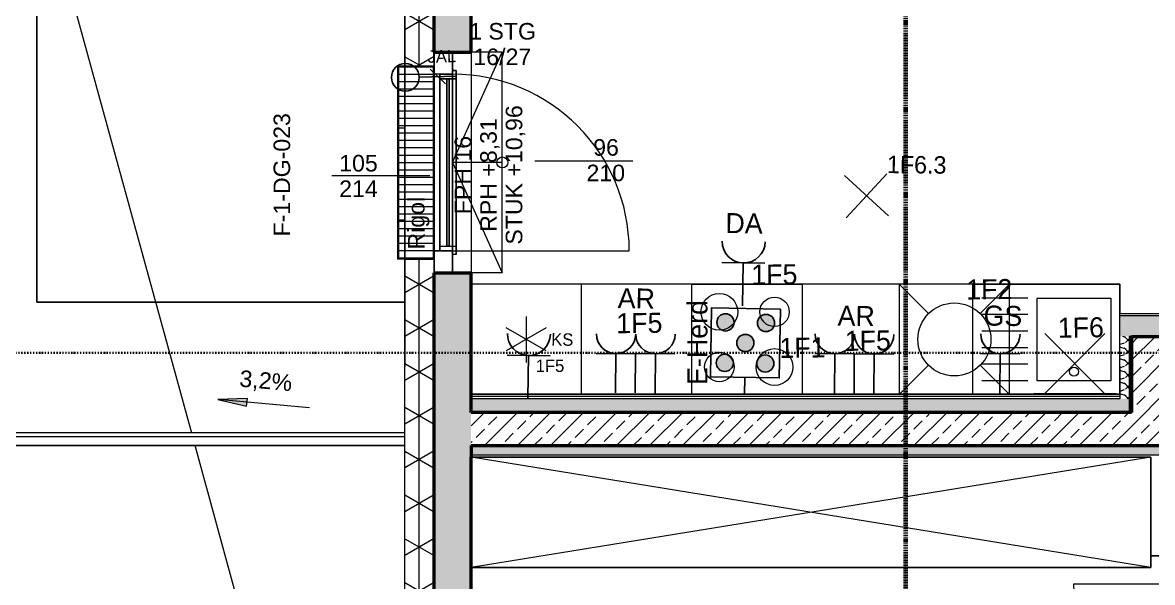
# Model space of a CAD drawing. Header units: metres. Extents: x -15638 to 29611, y -11908 to 29644.
# Drawn here: x -10098 to -3957, y 6395 to 9440 of the extents above; entities that cross this region are included whole.
import ezdxf
from ezdxf.enums import TextEntityAlignment as Align

# ---------------------------------------------------------------- set-up
doc = ezdxf.new("R2010")
doc.units = ezdxf.units.M
for name, pattern in [('Achse', [0.009, 0.005, -0.002, 0, -0.002]), ('Strich Punkt Mittel', [0.015875, 0.00635, -0.004763, 0, -0.004763]), ('Verdeckt', [0.003, 0.002, -0.001])]:
    doc.linetypes.add(name, pattern=pattern)
for name, color, linetype, lineweight in [('A-DETL-GENF_', 92, 'Continuous', 13), ('A-FLOR-HRAL', 11, 'Continuous', 5), ('A-GLAZ-IDEN_', 152, 'Continuous', 9), ('A_2D', 7, 'Continuous', 13), ('A_Decken', 8, 'Continuous', 13), ('A_Gelaender', 7, 'Continuous', 13), ('A_Moebel', 6, 'Continuous', 13), ('A_Raeume', 7, 'Continuous', 13), ('A_Raeume_', 7, 'Continuous', 5), ('A_Raster_', 1, 'Continuous', 9), ('A_Sanitaer', 3, 'Continuous', 13), ('A_Tueren', 31, 'Continuous', 13), ('A_Waende', 7, 'Continuous', 13), ('G-ANNO-DIMS_', 111, 'Continuous', 9), ('G-ANNO-SYMB_', 111, 'Continuous', 9), ('M-EQPM', 50, 'Continuous', 5), ('M-EQPM-IDEN_', 50, 'Continuous', 9), ('S-STRS', 31, 'Continuous', 13), ('S-STRS-ANNO_', 31, 'Continuous', 5), ('S-STRS-IDEN_', 31, 'Continuous', 9)]:
    doc.layers.add(name, color=color, linetype=linetype, lineweight=lineweight)
doc.layers.add('E_Steckdose+Schalter', color=150, linetype='Continuous', true_color=0x0b6cf4)
doc.layers.add('ET_LEGENDE - Wohnung$0$800_KO_HI____L', color=130, linetype='Continuous')
doc.styles.add('Arial_2', font='arial.ttf', dxfattribs={"height": 0.09})
doc.styles.add('ET_LEGENDE - Wohnung$0$ROMANS', font='romans.shx', dxfattribs={"width": 0.6})
pattern_1 = [(45, (0, 0), (-0.08980256, 0.08980256), []), (45, (0.0898, 0), (-0.08980256, 0.08980256), [0.0635, -0.03175])]

# ---------------------------------------------------------------- blocks, each defined once
blk = doc.blocks.new('*U555')
blk.add_line((0, 65), (0, 240))
at = {"linetype": 'Continuous', "ltscale": 0.125}
blk.add_line((35.4, 187.9), (-35.4, 117.1), dxfattribs=at)
blk.add_circle((0, 0), 65)
at = {"style": 'ET_LEGENDE - Wohnung$0$ROMANS', "width": 0.6, "flags": 1}
for tag, p in [('RAUMBUCHNUMMER', (0, -400)), ('ANLAGE', (0, -550))]:
    blk.add_attdef(tag, text='', height=100, dxfattribs=at).set_placement(p, align=Align.MIDDLE)
for tag, p in [('TEILANLAGE_NR', (0, -700)), ('KOMPONENTE', (0, -850)), ('KOMPONENTE_NR', (0, -1000)), ('BEZEICHNUNG', (0, -1150)), ('TYP', (0, -1300)), ('HERSTELLER', (0, -1450)), ('MODEL', (0, -1600)), ('LEISTUNG_MAX', (0, -1750)), ('SPEZIFISCH_1', (0, -1900)), ('SPEZIFISCH_2', (0, -2050)), ('SPEZIFISCH_3', (0, -2200)), ('SPEZIFISCH_4', (0, -2350)), ('SPEZIFISCH_5', (0, -2500)), ('GEWERKE_CODE', (0, -2650)), ('LV_POS', (0, -2800)), ('ZAEHLER', (0, -2950)), ('PLATZHALTER_1', (0, -3100)), ('PLATZHALTER_2', (0, -3250)), ('PLATZHALTER_3', (0, -3400)), ('JOBLISTE_VDMA', (0, -3550)), ('ET_SPEZIFISCH_1', (0, -3700)), ('ET_SPEZIFISCH_2', (0, -3850)), ('ET_SPEZIFISCH_3', (0, -4000)), ('ET_SPEZIFISCH_4', (0, -4150)), ('ET_SPEZIFISCH_5', (0, -4300)), ('ET_SPEZIFISCH_6', (0, -4450)), ('ET_SPEZIFISCH_7', (0, -4600))]:
    blk.add_attdef(tag, text='', height=100, dxfattribs=at).set_placement(p, align=Align.MIDDLE_CENTER)
blk = doc.blocks.new('*U557')
for p, q in [((-70.7, -70.7), (70.7, 70.7)), ((70.7, -70.7), (-70.7, 70.7))]:
    blk.add_line(p, q)
at = {"style": 'ET_LEGENDE - Wohnung$0$ROMANS', "width": 0.6, "flags": 1}
for tag, p in [('RAUMBUCHNUMMER', (0, -400)), ('ANLAGE', (0, -550))]:
    blk.add_attdef(tag, text='', height=100, dxfattribs=at).set_placement(p, align=Align.MIDDLE)
for tag, p in [('TEILANLAGE_NR', (0, -700)), ('KOMPONENTE', (0, -850)), ('KOMPONENTE_NR', (0, -1000)), ('BEZEICHNUNG', (0, -1150)), ('TYP', (0, -1300)), ('HERSTELLER', (0, -1450)), ('MODEL', (0, -1600)), ('LEISTUNG_MAX', (0, -1750)), ('SPEZIFISCH_1', (0, -1900)), ('SPEZIFISCH_2', (0, -2050)), ('SPEZIFISCH_3', (0, -2200)), ('SPEZIFISCH_4', (0, -2350)), ('SPEZIFISCH_5', (0, -2500)), ('GEWERKE_CODE', (0, -2650)), ('LV_POS', (0, -2800)), ('ZAEHLER', (0, -2950)), ('PLATZHALTER_1', (0, -3100)), ('PLATZHALTER_2', (0, -3250)), ('PLATZHALTER_3', (0, -3400)), ('JOBLISTE_VDMA', (0, -3550)), ('ET_SPEZIFISCH_1', (0, -3700)), ('ET_SPEZIFISCH_2', (0, -3850)), ('ET_SPEZIFISCH_3', (0, -4000)), ('ET_SPEZIFISCH_4', (0, -4150)), ('ET_SPEZIFISCH_5', (0, -4300)), ('ET_SPEZIFISCH_6', (0, -4450)), ('ET_SPEZIFISCH_7', (0, -4600))]:
    blk.add_attdef(tag, text='', height=100, dxfattribs=at).set_placement(p, align=Align.MIDDLE_CENTER)
blk = doc.blocks.new('*U567')
for p, q in [((62.5, 0), (-62.5, 0)), ((0, 0), (0, -125))]:
    blk.add_line(p, q)
blk.add_arc((0, 62.5), 62.5, 180, 0)
at = {"style": 'ET_LEGENDE - Wohnung$0$ROMANS', "width": 0.8, "flags": 1}
for tag, p in [('RAUMBUCHNUMMER', (0, -425)), ('ANLAGE', (0, -595.4)), ('TEILANLAGE_NR', (0, -755.5)), ('KOMPONENTE', (0, -901.3)), ('KOMPONENTE_NR', (0, -1063.3)), ('BEZEICHNUNG', (0, -1205.6)), ('TYP', (0, -1346.7)), ('HERSTELLER', (0, -1514.1)), ('MODEL', (0, -1677.3)), ('LEISTUNG_MAX', (0, -1851.5)), ('SPEZIFISCH_1', (0, -2012.8)), ('SPEZIFISCH_2', (0, -2200)), ('SPEZIFISCH_3', (0, -2374.2)), ('SPEZIFISCH_4', (0, -2548.5)), ('SPEZIFISCH_5', (0, -2722.7)), ('GEWERKE_CODE', (0, -2897)), ('LV_POS', (0, -3071.2)), ('ZAEHLER', (0, -3245.5)), ('PLATZHALTER_1', (0, -3419.7)), ('PLATZHALTER_2', (0, -3594)), ('PLATZHALTER_3', (0, -3768.2)), ('JOBLISTE_VDMA', (0, -3942.5)), ('ET_SPEZIFISCH_1', (0, -4116.7)), ('ET_SPEZIFISCH_2', (0, -4291)), ('ET_SPEZIFISCH_3', (0, -4465.2)), ('ET_SPEZIFISCH_4', (0, -4639.5)), ('ET_SPEZIFISCH_5', (0, -4813.7)), ('ET_SPEZIFISCH_6', (0, -4988)), ('ET_SPEZIFISCH_7', (0, -5162.2))]:
    blk.add_attdef(tag, text='', height=100, dxfattribs=at).set_placement(p, align=Align.MIDDLE)
blk = doc.blocks.new('*U566')
for p, q in [((-125.3, 0), (125.3, 0)), ((0, 0), (0, -125))]:
    blk.add_line(p, q)
for centre in [(-62.8, 62.6), (62.5, 62.5)]:
    blk.add_arc(centre, 62.5, 180, 0)
at = {"layer": 'ET_LEGENDE - Wohnung$0$800_KO_HI____L'}
for p, q in [((-62.8, 0.1), (-62.8, -124.9)), ((62.5, 0), (62.5, -125))]:
    blk.add_line(p, q, dxfattribs=at)
at = {"style": 'ET_LEGENDE - Wohnung$0$ROMANS', "width": 0.8, "flags": 1}
for tag, p in [('RAUMBUCHNUMMER', (0, -425)), ('ANLAGE', (0, -595.4)), ('TEILANLAGE_NR', (0, -755.5)), ('KOMPONENTE', (0, -901.3)), ('KOMPONENTE_NR', (0, -1063.3)), ('BEZEICHNUNG', (0, -1205.6)), ('TYP', (0, -1346.7)), ('HERSTELLER', (0, -1514.1)), ('MODEL', (0, -1677.3)), ('LEISTUNG_MAX', (0, -1851.5)), ('SPEZIFISCH_1', (0, -2012.8)), ('SPEZIFISCH_2', (0, -2200)), ('SPEZIFISCH_3', (0, -2374.2)), ('SPEZIFISCH_4', (0, -2548.5)), ('SPEZIFISCH_5', (0, -2722.7)), ('GEWERKE_CODE', (0, -2897)), ('LV_POS', (0, -3071.2)), ('ZAEHLER', (0, -3245.5)), ('PLATZHALTER_1', (0, -3419.7)), ('PLATZHALTER_2', (0, -3594)), ('PLATZHALTER_3', (0, -3768.2)), ('JOBLISTE_VDMA', (0, -3942.5))]:
    blk.add_attdef(tag, text='', height=100, dxfattribs=at).set_placement(p, align=Align.MIDDLE)
blk = doc.blocks.new('*U556')
h = blk.add_hatch(color=256)
edge = h.paths.add_edge_path()
edge.add_arc((-58.8, 58.8), 25, 0, 360)
h = blk.add_hatch(color=256)
edge = h.paths.add_edge_path()
edge.add_arc((58.8, 58.8), 25, 0, 360)
h = blk.add_hatch(color=256)
edge = h.paths.add_edge_path()
edge.add_arc((0, 0), 25, 0, 360)
h = blk.add_hatch(color=256)
edge = h.paths.add_edge_path()
edge.add_arc((-58.8, -58.8), 25, 0, 360)
h = blk.add_hatch(color=256)
edge = h.paths.add_edge_path()
edge.add_arc((58.8, -58.8), 25, 0, 360)
blk.add_line((0, -100), (0, -150))
blk.add_lwpolyline([(-100, 100), (100, 100), (100, -100), (-100, -100)], close=True)
for centre in [(-58.8, 58.8), (58.8, 58.8), (58.8, 58.8), (0, 0), (0, 0), (-58.8, -58.8), (-58.8, -58.8), (58.8, -58.8), (58.8, -58.8)]:
    blk.add_circle(centre, 25)
at = {"style": 'ET_LEGENDE - Wohnung$0$ROMANS', "width": 0.6, "flags": 1}
for tag, p in [('RAUMBUCHNUMMER', (0, -400)), ('ANLAGE', (0, -550))]:
    blk.add_attdef(tag, text='', height=100, dxfattribs=at).set_placement(p, align=Align.MIDDLE)
for tag, p in [('TEILANLAGE_NR', (0, -700)), ('KOMPONENTE', (0, -850)), ('KOMPONENTE_NR', (0, -1000)), ('BEZEICHNUNG', (0, -1150)), ('TYP', (0, -1300)), ('HERSTELLER', (0, -1450)), ('MODEL', (0, -1600)), ('LEISTUNG_MAX', (0, -1750)), ('SPEZIFISCH_1', (0, -1900)), ('SPEZIFISCH_2', (0, -2050)), ('SPEZIFISCH_3', (0, -2200)), ('SPEZIFISCH_4', (0, -2350)), ('SPEZIFISCH_5', (0, -2500)), ('GEWERKE_CODE', (0, -2650)), ('LV_POS', (0, -2800)), ('ZAEHLER', (0, -2950)), ('PLATZHALTER_1', (0, -3100)), ('PLATZHALTER_2', (0, -3250)), ('PLATZHALTER_3', (0, -3400)), ('JOBLISTE_VDMA', (0, -3550)), ('ET_SPEZIFISCH_1', (0, -3700)), ('ET_SPEZIFISCH_2', (0, -3850)), ('ET_SPEZIFISCH_3', (0, -4000)), ('ET_SPEZIFISCH_4', (0, -4150)), ('ET_SPEZIFISCH_5', (0, -4300)), ('ET_SPEZIFISCH_6', (0, -4450)), ('ET_SPEZIFISCH_7', (0, -4600))]:
    blk.add_attdef(tag, text='', height=100, dxfattribs=at).set_placement(p, align=Align.MIDDLE_CENTER)
blk = doc.blocks.new('*U560')
for p, q in [((-70.7, -70.7), (70.7, 70.7)), ((70.7, -70.7), (-70.7, 70.7)), ((-95.7, -70.7), (95.7, -70.7))]:
    blk.add_line(p, q)
at = {"style": 'ET_LEGENDE - Wohnung$0$ROMANS', "width": 0.6, "flags": 1}
for tag, p in [('RAUMBUCHNUMMER', (0, -400)), ('ANLAGE', (0, -550))]:
    blk.add_attdef(tag, text='', height=100, dxfattribs=at).set_placement(p, align=Align.MIDDLE)
for tag, p in [('TEILANLAGE_NR', (0, -700)), ('KOMPONENTE', (0, -850)), ('KOMPONENTE_NR', (0, -1000)), ('BEZEICHNUNG', (0, -1150)), ('TYP', (0, -1300)), ('HERSTELLER', (0, -1450)), ('MODEL', (0, -1600)), ('LEISTUNG_MAX', (0, -1750)), ('SPEZIFISCH_1', (0, -1900)), ('SPEZIFISCH_2', (0, -2050)), ('SPEZIFISCH_3', (0, -2200)), ('SPEZIFISCH_4', (0, -2350)), ('SPEZIFISCH_5', (0, -2500)), ('GEWERKE_CODE', (0, -2650)), ('LV_POS', (0, -2800)), ('ZAEHLER', (0, -2950)), ('PLATZHALTER_1', (0, -3100)), ('PLATZHALTER_2', (0, -3250)), ('PLATZHALTER_3', (0, -3400)), ('JOBLISTE_VDMA', (0, -3550)), ('ET_SPEZIFISCH_1', (0, -3700)), ('ET_SPEZIFISCH_2', (0, -3850)), ('ET_SPEZIFISCH_3', (0, -4000)), ('ET_SPEZIFISCH_4', (0, -4150)), ('ET_SPEZIFISCH_5', (0, -4300)), ('ET_SPEZIFISCH_6', (0, -4450)), ('ET_SPEZIFISCH_7', (0, -4600))]:
    blk.add_attdef(tag, text='', height=100, dxfattribs=at).set_placement(p, align=Align.MIDDLE_CENTER)
blk = doc.blocks.new('Geländer - Geländer-3757589-263_PP_03DG_BT1')
at = {"layer": 'A_Gelaender', "lineweight": 5}
for p in [(7.8927, 77.9366), (10.8827, 77.9566)]:
    blk.add_line(p, (7.8927, 77.9566), dxfattribs=at)
blk = doc.blocks.new('Typ des oberen Holms - Oberer Geländerholm_Innen_-3757592-263_PP_03DG_BT1')
at = {"layer": 'A_Gelaender', "lineweight": 5}
for p, q in [((7.8927, 77.8866), (7.8927, 77.9366)), ((7.8927, 77.9366), (10.8827, 77.9366)), ((10.8827, 77.8866), (7.8927, 77.8866))]:
    blk.add_line(p, q, dxfattribs=at)
blk = doc.blocks.new('Typ des oberen Holms - Oberer Geländerholm_Innen_-V9-263_PP_03DG_BT1')
at = {"layer": 'A_Gelaender', "lineweight": 5}
for p, q in [((7.8927, 77.9366), (7.8927, 77.8866)), ((7.8927, 77.9366), (10.8827, 77.9366)), ((7.8927, 77.8866), (10.8827, 77.8866))]:
    blk.add_line(p, q, dxfattribs=at)
blk = doc.blocks.new('Moeb_Schrank - Schrank_2m_60cm-5800251-263_PP_03DG_BT1')
at = {"layer": 'A_Moebel', "color": 8}
for p, q in [((0, 0), (3.695, 0.6)), ((0, 0.6), (3.695, 0)), ((3.695, 0.6), (0, 0.6)), ((0, 0.6), (0, 0)), ((0, 0.5375), (0, 0.6)), ((0, 0.6), (3.695, 0.6)), ((3.695, 0), (3.695, 0.6)), ((3.695, 0.6), (3.695, 0.0002)), ((0, 0.1568), (0, 0.5375)), ((0, 0), (3.695, 0))]:
    blk.add_line(p, q, dxfattribs=at)
blk = doc.blocks.new('UZ_D1 - SL_0800x2000_Zimmertür_Stahlzarge_GK-7175678-263_PP_03DG_BT1')
at = {"layer": 'A_Tueren', "lineweight": 5}
for p, q in [((0.4, 0.06), (0.4, 0.86)), ((-0.46, 0.06), (-0.4, 0.06)), ((-0.4, 0.06), (-0.4, -0.06)), ((0.4, 0.06), (0.4, -0.06)), ((0.46, 0.06), (0.4, 0.06)), ((-0.4, -0.06), (-0.46, -0.06)), ((0.4, -0.06), (0.46, -0.06))]:
    blk.add_line(p, q, dxfattribs=at)
blk.add_arc((0.4, 0.06), 0.8, 90, 180, dxfattribs=at)
blk = doc.blocks.new('Sani_Kueche_Zeile - Tiefe_600-7888418-263_PP_03DG_BT1')
at = {"layer": 'A_Sanitaer'}
for p, q in [((2.327, -0.5746), (2.327, 0.0229)), ((-1.2005, -0.1273), (-1.2005, -0.416)), ((-1.2005, -0.416), (-1.2005, -0.5746)), ((-1.2005, -0.5746), (-0.4005, -0.5746)), ((-0.4005, -0.5746), (0.527, -0.5746)), ((0.527, -0.5746), (1.127, -0.5746)), ((1.127, -0.5746), (1.727, -0.5746)), ((1.727, -0.5746), (2.327, -0.5746))]:
    blk.add_line(p, q, dxfattribs=at)
blk = doc.blocks.new('MSys_Kueche_Herd - 600-V42-263_PP_03DG_BT1')
at = {"layer": 'A_Moebel'}
for p, q in [((-1.2005, 0.5746), (-0.6005, 0.5746)), ((-1.2005, -0.0229), (-1.2005, 0.5746)), ((-1.2005, 0.5746), (-0.6005, 0.5746)), ((-1.2005, -0.0229), (-1.2005, 0.5746)), ((-0.6005, 0.5746), (-0.6005, -0.0229)), ((-0.6005, 0.5746), (-0.6005, -0.0229))]:
    blk.add_line(p, q, dxfattribs=at)
for centre, radius in [((-1.0505, 0.4246), 0.1), ((-0.7505, 0.4246), 0.08), ((-1.0505, 0.1246), 0.08), ((-0.7505, 0.1246), 0.1)]:
    blk.add_circle(centre, radius, dxfattribs=at)
blk = doc.blocks.new('MSys_Kueche_Kuehlschrank - 600-V41-263_PP_03DG_BT1')
at = {"layer": 'A_Moebel'}
for p, q in [((-0.603, 0.0254), (-1.2005, 0.0254)), ((-1.2005, 0.0254), (-1.2005, -0.5746)), ((-0.603, 0.0254), (-1.2005, 0.0254)), ((-1.2005, 0.0254), (-1.2005, -0.5746)), ((-0.838, -0.1663), (-0.963, -0.3829)), ((-0.963, -0.1663), (-0.838, -0.3829)), ((-1.0255, -0.2746), (-0.7755, -0.2746))]:
    blk.add_line(p, q, dxfattribs=at)
blk = doc.blocks.new('MSys_Kueche_Geschirrspueler - 600-V43-263_PP_03DG_BT1')
at = {"layer": 'A_Moebel'}
for p, q in [((-1.0409, -0.1342), (-1.2005, 0.0254)), ((-0.6005, 0.0254), (-1.2005, 0.0254)), ((-1.2005, 0.0254), (-1.2005, -0.5721)), ((-0.6005, 0.0254), (-0.7601, -0.1342)), ((-0.6005, -0.5721), (-0.6005, 0.0254)), ((-1.0409, -0.415), (-1.198, -0.5721)), ((-0.603, -0.5721), (-0.7601, -0.415))]:
    blk.add_line(p, q, dxfattribs=at)
blk.add_circle((-0.9005, -0.2746), 0.1985, dxfattribs=at)
blk = doc.blocks.new('MSys_Kueche_Spuele - 80cm-V45-263_PP_03DG_BT1')
at = {"layer": 'A_Moebel'}
for p, q in [((-1.2005, 0.5746), (-0.4005, 0.5746)), ((-1.2005, -0.0229), (-1.2005, 0.5746)), ((-1.2005, -0.0229), (-1.2005, 0.5746)), ((-0.4005, 0.5746), (-0.4005, 0.416)), ((-0.9005, 0.4996), (-1.1505, 0.4996)), ((-0.8505, 0.4996), (-0.4505, 0.4996)), ((-0.8505, 0.0496), (-0.8505, 0.4996)), ((-0.4505, 0.4996), (-0.4505, 0.0496)), ((-0.9005, 0.4096), (-1.1505, 0.4096)), ((-0.9005, 0.3196), (-1.1505, 0.3196)), ((-0.9005, 0.2296), (-1.1505, 0.2296)), ((-0.9005, 0.1396), (-1.1505, 0.1396)), ((-0.9005, 0.0496), (-1.1505, 0.0496)), ((-0.4505, 0.0496), (-0.8505, 0.0496))]:
    blk.add_line(p, q, dxfattribs=at)
blk.add_circle((-0.6505, 0.0996), 0.025, dxfattribs=at)
blk = doc.blocks.new('HLS_Rigol - 20x8cm-9179597-263_PP_03DG_BT1')
at = {"layer": 'M-EQPM'}
h = blk.add_hatch(dxfattribs=at)
h.set_pattern_fill('FP_85', color=256, style=0, pattern_type=2)
h.set_pattern_definition([(270, (0, 0.6096), (0.04, 0), [])])
h.paths.add_polyline_path([(1.05, -0.06), (1.05, 0.095), (0, 0.095), (0, -0.095), (1.05, -0.095)])
for p, q in [((0, 0.1), (1.05, 0.1)), ((0, 0.1), (1.05, 0.1)), ((0, 0.097), (1.05, 0.097)), ((0, 0.095), (1.05, 0.095)), ((0, -0.095), (0, -0.06)), ((1.05, -0.06), (1.05, -0.095)), ((0, -0.095), (1.05, -0.095)), ((0, -0.097), (0, -0.095)), ((0, -0.1), (0, -0.097)), ((0, -0.097), (1.05, -0.097)), ((0, -0.1), (1.05, -0.1)), ((0, -0.1), (1.05, -0.1)), ((1.05, -0.095), (1.05, -0.097)), ((1.05, -0.097), (1.05, -0.1))]:
    blk.add_line(p, q, dxfattribs=at)
blk = doc.blocks.new('Fens_Tuer_1tlg - DK_SL_1200x2680_Terrasentür-NEU DG BT1-10477386-263_PP_03DG_BT1')
at = {"layer": 'A_2D', "lineweight": 5}
for p, q in [((0.48, 0), (0.48, 0.96)), ((-0.6, 0.1), (0.6, 0.1)), ((-0.6, 0.1), (0.6, 0.1)), ((-0.6, 0.1), (0.6, 0.1)), ((-0.6, -0.1), (-0.6, 0.1)), ((-0.6, 0.1), (-0.6, -0.1)), ((0.6, 0.1), (0.6, -0.1)), ((0.6, -0.1), (0.6, 0.1)), ((-0.6, 0), (-0.48, 0)), ((-0.6, -0.1), (-0.6, 0)), ((-0.6, 0), (-0.6, -0.1)), ((-0.6, 0), (0.6, 0)), ((-0.5, 0.02), (-0.455, 0.02)), ((-0.5, 0), (-0.5, 0.02)), ((-0.5, 0.02), (-0.5, 0)), ((0.5, 0.02), (-0.5, 0.02)), ((-0.48, 0), (-0.5, 0)), ((-0.5, 0), (0.5, 0)), ((-0.48, -0.07), (-0.48, 0)), ((-0.48, 0), (-0.48, -0.07)), ((0.48, 0), (-0.48, 0)), ((-0.48, 0), (-0.48, -0.1)), ((-0.48, 0), (-0.48, -0.1)), ((0.48, 0), (-0.48, 0)), ((-0.455, 0.02), (-0.455, -0.07)), ((-0.455, -0.07), (-0.455, 0.02)), ((-0.455, 0.02), (0.455, 0.02)), ((0.455, 0.02), (0.5, 0.02)), ((0.455, -0.07), (0.455, 0.02)), ((0.455, -0.07), (0.455, 0.02)), ((0.48, 0), (0.48, -0.07)), ((0.5, 0), (0.48, 0)), ((0.48, 0), (0.48, -0.07)), ((0.48, 0), (0.6, 0)), ((0.48, -0.1), (0.48, 0)), ((0.48, 0), (0.48, -0.1)), ((0.5, 0.02), (0.5, 0)), ((0.5, 0.02), (0.5, 0)), ((0.6, 0), (0.6, -0.1)), ((0.6, 0), (0.6, -0.1)), ((-0.455, -0.018), (0.455, -0.018)), ((-0.455, -0.032), (-0.455, -0.018)), ((-0.455, -0.018), (-0.455, -0.032)), ((0.455, -0.018), (-0.455, -0.018)), ((0.455, -0.032), (-0.455, -0.032)), ((-0.455, -0.032), (0.455, -0.032)), ((0.455, -0.018), (0.455, -0.032)), ((0.455, -0.032), (0.455, -0.018)), ((-0.6, -0.1), (0.6, -0.1)), ((0.6, -0.1), (-0.6, -0.1)), ((-0.48, -0.1), (-0.6, -0.1)), ((0.6, -0.1), (-0.6, -0.1)), ((-0.455, -0.07), (-0.48, -0.07)), ((-0.48, -0.07), (0.48, -0.07)), ((-0.48, -0.1), (0.48, -0.1)), ((0.455, -0.07), (-0.455, -0.07)), ((0.48, -0.07), (0.455, -0.07)), ((0.6, -0.1), (0.48, -0.1)), ((-0.525, -0.26), (0.525, -0.26))]:
    blk.add_line(p, q, dxfattribs=at)
blk.add_arc((0.48, 0), 0.96, 90, 180, dxfattribs=at)
blk = doc.blocks.new('BS_Fens_PP - oben-2843217-263_PP_03DG_BT1')
at = {"layer": 'A-GLAZ-IDEN_'}
blk.add_line((0, 0.00012), (0, 0.01076), dxfattribs=at)
blk = doc.blocks.new('BS_Fens_Tuer - oben-7645930-263_PP_03DG_BT1')
at = {"layer": 'A-GLAZ-IDEN_'}
blk.add_line((0, 0.00012), (0, 0.01076), dxfattribs=at)
blk = doc.blocks.new('354354')
at = {"layer": 'A-DETL-GENF_', "lineweight": 5}
h = blk.add_hatch(dxfattribs=at)
h.set_pattern_fill('FP_98', color=252, style=0, pattern_type=2)
h.set_pattern_definition([(90, (-0.58233, 0.368), (-0.5, 0), []), (180, (-0.58233, 0.368), (-1e-16, -0.5), [])])
h.paths.add_polyline_path([(20.2341, 73.698), (21.6159, 73.698), (21.6159, 73.701), (19.9959, 73.701), (19.9959, 73.698)])
h.paths.add_polyline_path([(34.7773, 73.698), (34.7773, 73.701), (33.1573, 73.701), (33.1573, 73.698), (34.3744, 73.698)])
h.paths.add_polyline_path([(18.1627, 73.698), (18.1814, 73.698), (18.1814, 73.701), (16.5614, 73.701), (16.5614, 73.698), (18.1593, 73.698)])
h.paths.add_polyline_path([(29.8875, 73.698), (31.5075, 73.698), (31.5075, 73.701), (29.8875, 73.701)])
h.paths.add_polyline_path([(20.2341, 73.703), (21.6159, 73.703), (21.6159, 73.738), (19.9959, 73.738), (19.9959, 73.703)])
h.paths.add_polyline_path([(18.165, 73.703), (18.1814, 73.703), (18.1814, 73.738), (16.5614, 73.738), (16.5614, 73.703), (18.1574, 73.703)])
h.paths.add_polyline_path([(33.1573, 73.703), (34.7773, 73.703), (34.7773, 73.738), (33.1573, 73.738)])
h.paths.add_polyline_path([(29.8875, 73.703), (31.5075, 73.703), (31.5075, 73.738), (29.8875, 73.738)])
h.paths.add_polyline_path([(10.8477, 78.9016), (10.8827, 78.9016), (10.8827, 79.9516), (10.8477, 79.9516), (10.8477, 78.918)])
h.paths.add_polyline_path([(10.8457, 78.9016), (10.8457, 79.9516), (10.8427, 79.9516), (10.8427, 78.9016)])
h.paths.add_polyline_path([(39.4777, 79.318), (39.4777, 80.368), (39.4427, 80.368), (39.4427, 79.318)])
h.paths.add_polyline_path([(39.4827, 79.318), (39.4827, 80.368), (39.4797, 80.368), (39.4797, 79.318)])
h.paths.add_polyline_path([(10.8827, 80.648), (10.8827, 80.743), (10.8777, 80.743), (10.8777, 80.7155), (10.8027, 80.7155), (10.7727, 80.724), (10.7727, 80.667), (10.8027, 80.6755), (10.8777, 80.6755), (10.8777, 80.648)])
h.paths.add_polyline_path([(10.8477, 81.4405), (10.8827, 81.4405), (10.8827, 83.0605), (10.8477, 83.0605), (10.8477, 81.4569)])
h.paths.add_polyline_path([(10.8427, 81.4405), (10.8457, 81.4405), (10.8457, 83.0605), (10.8427, 83.0605), (10.8427, 81.9392)])
h.paths.add_polyline_path([(39.4797, 81.518), (39.4827, 81.518), (39.4827, 83.138), (39.4797, 83.138), (39.4797, 82.2123)])
h.paths.add_polyline_path([(39.4427, 81.518), (39.4777, 81.518), (39.4777, 83.138), (39.4427, 83.138), (39.4427, 82.2123)])
h.paths.add_polyline_path([(22.7627, 85.418), (22.8002, 85.418), (22.8002, 85.423), (22.7727, 85.423), (22.7727, 85.498), (22.7812, 85.528), (22.7241, 85.528), (22.7327, 85.498), (22.7327, 85.423), (22.7052, 85.423), (22.7052, 85.418), (22.7578, 85.418)])
h.paths.add_polyline_path([(23.2654, 85.418), (24.7677, 85.418), (24.7677, 85.453), (23.1477, 85.453), (23.1477, 85.418)])
h.paths.add_polyline_path([(25.8902, 85.418), (27.3177, 85.418), (27.3177, 85.453), (25.6977, 85.453), (25.6977, 85.418)])
h.paths.add_polyline_path([(25.6977, 85.455), (27.3177, 85.455), (27.3177, 85.458), (25.6977, 85.458)])
h.paths.add_polyline_path([(24.7677, 85.455), (24.7677, 85.458), (23.1477, 85.458), (23.1477, 85.455), (24.4762, 85.455)])
h.paths.add_polyline_path([(22.5775, 86.9537), (22.5923, 86.9556), (22.6066, 86.9617), (22.6187, 86.9715), (22.627, 86.9822), (22.6327, 86.996), (22.6346, 87.0108), (22.6327, 87.0256), (22.627, 87.0394), (22.6179, 87.0512), (22.6044, 87.061), (22.5923, 87.066), (22.5755, 87.0677), (22.5627, 87.066), (22.5489, 87.0603), (22.5363, 87.0503), (22.528, 87.0394), (22.5223, 87.0256), (22.5203, 87.0108), (22.5223, 86.996), (22.528, 86.9822), (22.5371, 86.9704), (22.5489, 86.9613), (22.5627, 86.9556), (22.5768, 86.9537)])
h.paths.add_polyline_path([(22.4177, 87.328), (27.9077, 87.328), (27.9077, 87.368), (22.4177, 87.368), (22.4177, 87.3309)])
h.paths.add_polyline_path([(27.9021, 87.408), (27.9077, 87.408), (27.9077, 87.488), (22.4177, 87.488), (22.4177, 87.408), (27.7246, 87.408)])
at = {"layer": 'A_Waende', "lineweight": 5}
h = blk.add_hatch(dxfattribs=at)
h.set_pattern_fill('FP_1', color=250, angle=180, style=0, pattern_type=2)
h.set_pattern_definition([(90, (11.043, 80.698), (-0.20637, 4e-16), []), (150, (11.043, 80.698), (-0.103185, -0.1787217), []), (210, (11.043, 80.698), (0.103185, -0.1787217), [])])
h.paths.add_polyline_path([(11.0313, 73.738), (11.0427, 73.738), (11.0427, 78.9016), (10.8827, 78.9016), (10.8827, 73.738), (10.9302, 73.738)])
h.paths.add_polyline_path([(11.0397, 79.9516), (11.0427, 79.9516), (11.0427, 81.4405), (10.8827, 81.4405), (10.8827, 79.9516), (11.0377, 79.9516)])
h.paths.add_polyline_path([(11.0427, 83.0605), (11.0427, 83.8905), (10.8827, 83.8905), (10.8827, 83.0605), (11.0397, 83.0605)])
h.paths.add_polyline_path([(10.8827, 85.5105), (11.0427, 85.5105), (11.0427, 87.1754), (10.8827, 87.1754), (10.8827, 86.1079)])
h = blk.add_hatch(dxfattribs=at)
h.set_pattern_fill('FP_4', color=250, style=0, pattern_type=2)
h.set_pattern_definition(pattern_1)
h.paths.add_polyline_path([(11.2427, 73.898), (11.2427, 78.8266), (11.0427, 78.8266), (11.0427, 73.898), (11.1103, 73.898)])
h.paths.add_polyline_path([(11.1427, 80.6955), (11.2204, 80.6761), (11.2063, 80.7114), (11.1427, 80.6955)])
h.paths.add_polyline_path([(11.0427, 80.6705), (11.1427, 80.6955), (11.0427, 80.7205), (11.0427, 80.6955)])
h.paths.add_polyline_path([(11.0427, 80.628), (11.1056, 80.6705), (11.0427, 80.6705)])
h.paths.add_polyline_path([(11.0427, 80.0266), (11.2427, 80.0266), (11.2427, 80.6205), (11.2397, 80.628), (11.0427, 80.628), (11.0427, 80.2645)])
h.paths.add_polyline_path([(11.2386, 80.6308), (11.2227, 80.6705), (11.1797, 80.6705), (11.1827, 80.6685)])
h.paths.add_polyline_path([(11.0427, 80.7205), (11.1056, 80.7205), (11.0427, 80.763), (11.0427, 80.7515)])
h.paths.add_polyline_path([(11.1797, 80.7205), (11.2027, 80.7205), (11.1978, 80.7327), (11.1827, 80.7225)])
h.paths.add_polyline_path([(11.0427, 80.763), (11.1857, 80.763), (11.1827, 80.7705), (11.2427, 80.7705), (11.2427, 81.3655), (11.0427, 81.3655), (11.0427, 80.9138)])
h.paths.add_polyline_path([(11.2427, 83.1355), (11.2427, 83.8155), (11.0427, 83.8155), (11.0429, 83.1355), (11.1427, 83.1355)])
h.paths.add_polyline_path([(11.1427, 85.5855), (11.2427, 85.5855), (11.2427, 86.5927), (11.0427, 86.5927), (11.0427, 85.5855)])
h = blk.add_hatch(dxfattribs=at)
h.set_pattern_fill('FP_63', color=250, angle=45, style=0, pattern_type=2)
h.set_pattern_definition([(225, (16.42821, 78.605525), (-0.1270034, -0.254), [0.02245, -0.15715]), (225, (16.38013, 78.4938), (-0.1270034, -0.254), [0.02245, -0.15715]), (225, (16.36457, 78.605525), (-0.1270034, -0.254), [0.02245, -0.15715]), (225, (16.31649, 78.4938), (-0.1270034, -0.254), [0.02245, -0.15715]), (251.565, (16.41195, 78.58926), (-0.1270007, -0.5079977), [0.0502, -0.35141]), (251.565, (16.395685, 78.541886), (-0.1270007, -0.5079977), [0.0502, -0.35141]), (251.565, (16.34831, 78.58926), (-0.1270007, -0.5079977), [0.0502, -0.35141]), (251.565, (16.332045, 78.541886), (-0.1270007, -0.5079977), [0.0502, -0.35141]), (315, (16.41195, 78.49451), (-0.1270034, 0.254), [0.02245, -0.15715]), (315, (16.36457, 78.605525), (-0.1270034, 0.254), [0.02245, -0.15715]), (315, (16.34831, 78.49451), (-0.1270034, 0.254), [0.02245, -0.15715]), (315, (16.30093, 78.605525), (-0.1270034, 0.254), [0.02245, -0.15715]), (288.435, (16.395685, 78.541886), (-0.1270007, 0.5079977), [0.0502, -0.35141]), (288.435, (16.38013, 78.58997), (-0.1270007, 0.5079977), [0.0502, -0.35141]), (288.435, (16.332045, 78.541886), (-0.1270007, 0.5079977), [0.0502, -0.35141]), (288.435, (16.31649, 78.58997), (-0.1270007, 0.5079977), [0.0502, -0.35141])])
h.paths.add_polyline_path([(17.7596, 78.4805), (18.0852, 78.4805), (18.0852, 78.5305), (18.0352, 78.5305), (18.0352, 78.593), (17.5851, 78.593), (17.5851, 78.5055), (16.8351, 78.5055), (16.8351, 78.593), (14.7702, 78.593), (14.7702, 78.4805), (17.5851, 78.4805)])
h = blk.add_hatch(dxfattribs=at)
h.set_pattern_fill('FP_83', color=250, angle=225, style=0, pattern_type=2)
h.set_pattern_definition([(135, (14.83227, 78.32339), (-0.254, 0.127003), [0.02245, -0.15715]), (135, (14.72126, 78.37077), (-0.254, 0.127003), [0.02245, -0.15715]), (135, (14.83227, 78.38703), (-0.254, 0.127003), [0.02245, -0.15715]), (135, (14.72126, 78.434405), (-0.254, 0.127003), [0.02245, -0.15715]), (161.565, (14.816715, 78.338946), (-0.507998, 0.127001), [0.0502, -0.35141]), (161.565, (14.76934, 78.35521), (-0.507998, 0.127001), [0.0502, -0.35141]), (161.565, (14.816715, 78.402586), (-0.5079977, 0.1270007), [0.0502, -0.35141]), (161.565, (14.76934, 78.41885), (-0.5079977, 0.1270007), [0.0502, -0.35141]), (225, (14.72126, 78.33965), (0.254, 0.127003), [0.02245, -0.15715]), (225, (14.83227, 78.38703), (0.254, 0.127003), [0.02245, -0.15715]), (225, (14.72126, 78.40329), (0.254, 0.127003), [0.02245, -0.15715]), (225, (14.83227, 78.45067), (0.254, 0.127003), [0.02245, -0.15715]), (198.435, (14.76934, 78.35521), (0.507998, 0.127001), [0.0502, -0.35141]), (198.435, (14.816715, 78.371473), (0.507998, 0.127001), [0.0502, -0.35141]), (198.435, (14.76934, 78.41885), (0.5079977, 0.1270007), [0.0502, -0.35141]), (198.435, (14.816715, 78.435113), (0.5079977, 0.1270007), [0.0502, -0.35141])])
h.paths.add_polyline_path([(14.8202, 78.1416), (14.8202, 78.4805), (14.7702, 78.4805), (14.7702, 78.1416)])
h = blk.add_hatch(dxfattribs=at)
h.set_pattern_fill('FP_4', color=250, style=0, pattern_type=2)
h.set_pattern_definition(pattern_1)
h.paths.add_polyline_path([(14.9527, 77.8866), (15.0327, 77.8866), (15.0327, 78.4805), (14.8327, 78.4805), (14.8327, 77.8866), (14.9377, 77.8866)])
h = blk.add_hatch(dxfattribs=at)
h.set_pattern_fill('FP_79', color=250, angle=45, style=0, pattern_type=2)
h.set_pattern_definition([(225, (13.037635, 78.16641), (-0.1270034, -0.254), [0.02245, -0.15715]), (225, (12.99026, 78.0554), (-0.1270034, -0.254), [0.02245, -0.15715]), (225, (12.973995, 78.16641), (-0.1270034, -0.254), [0.02245, -0.15715]), (225, (12.92662, 78.0554), (-0.1270034, -0.254), [0.02245, -0.15715]), (251.565, (13.02208, 78.150856), (-0.1270007, -0.5079977), [0.0502, -0.35141]), (251.565, (13.005815, 78.10348), (-0.1270007, -0.5079977), [0.0502, -0.35141]), (251.565, (12.95844, 78.150856), (-0.1270007, -0.50799766), [0.0502, -0.35141]), (251.565, (12.942175, 78.10348), (-0.1270007, -0.50799766), [0.0502, -0.35141]), (315, (13.02137, 78.0554), (-0.1270034, 0.254), [0.02245, -0.15715]), (315, (12.973995, 78.16641), (-0.1270034, 0.254), [0.02245, -0.15715]), (315, (12.95773, 78.0554), (-0.1270034, 0.254), [0.02245, -0.15715]), (315, (12.91036, 78.16641), (-0.1270034, 0.254), [0.02245, -0.15715]), (288.435, (13.005815, 78.10348), (-0.1270007, 0.5079977), [0.0502, -0.35141]), (288.435, (12.98955, 78.150856), (-0.1270007, 0.5079977), [0.0502, -0.35141]), (288.435, (12.942175, 78.10348), (-0.1270007, 0.50799766), [0.0502, -0.35141]), (288.435, (12.92662, 78.15015), (-0.1270007, 0.50799766), [0.0502, -0.35141])])
h.paths.add_polyline_path([(11.8427, 78.0666), (14.8202, 78.0666), (14.8202, 78.1416), (11.2427, 78.1416), (11.2427, 78.0666), (11.75, 78.0666)])
h = blk.add_hatch(dxfattribs=at)
h.set_pattern_fill('FP_4', color=250, style=0, pattern_type=2)
h.set_pattern_definition(pattern_1)
h.paths.add_polyline_path([(14.578, 77.8866), (14.8327, 77.8866), (14.8327, 78.0666), (11.2427, 78.0666), (11.2427, 77.8866), (14.5685, 77.8866)])
h = blk.add_hatch(dxfattribs=at)
h.set_pattern_fill('FP_95', color=250, angle=45, style=0, pattern_type=2)
h.set_pattern_definition([(45, (13.08996, 77.82417), (0.1270034, 0.254), [0.02245, -0.15715]), (45, (13.13734, 77.93519), (0.1270034, 0.254), [0.02245, -0.15715]), (45, (13.1536, 77.82417), (0.1270034, 0.254), [0.02245, -0.15715]), (45, (13.20098, 77.93519), (0.1270034, 0.254), [0.02245, -0.15715]), (71.565, (13.106224, 77.840436), (0.1270007, 0.50799766), [0.0502, -0.35141]), (71.565, (13.12178, 77.887105), (0.1270007, 0.50799766), [0.0502, -0.35141]), (71.565, (13.169157, 77.83973), (0.1270007, 0.50799766), [0.0502, -0.35141]), (71.565, (13.18542, 77.887105), (0.1270007, 0.50799766), [0.0502, -0.35141]), (135, (13.10622, 77.93519), (0.1270034, -0.254), [0.02245, -0.15715]), (135, (13.1536, 77.82417), (0.1270034, -0.254), [0.02245, -0.15715]), (135, (13.16986, 77.93519), (0.1270034, -0.254), [0.02245, -0.15715]), (135, (13.21724, 77.82417), (0.1270034, -0.254), [0.02245, -0.15715]), (108.435, (13.12178, 77.887105), (0.1270007, -0.50799766), [0.0502, -0.35141]), (108.435, (13.138044, 77.83973), (0.1270007, -0.50799766), [0.0502, -0.35141]), (108.435, (13.18542, 77.887105), (0.1270007, -0.50799766), [0.0502, -0.35141]), (108.435, (13.201684, 77.83973), (0.1270007, -0.50799766), [0.0502, -0.35141])])
h.paths.add_polyline_path([(14.6145, 77.8366), (14.9827, 77.8366), (14.9827, 77.8866), (11.2427, 77.8866), (11.2427, 77.8366), (14.578, 77.8366)])
at = {"layer": 'G-ANNO-DIMS_'}
blk.add_hatch(color=256, dxfattribs=at).paths.add_polyline_path([(9.8669, 78.1369), (10.0231, 78.1019), (10.0269, 78.1435)])
at = {"layer": 'A_2D'}
for p, q in [((8.8827, 83.868), (8.8827, 78.667)), ((10.8827, 78.667), (10.8827, 83.868)), ((8.8827, 78.667), (10.8827, 78.667))]:
    blk.add_line(p, q, dxfattribs=at)
at = {"layer": 'A_Decken'}
for p, q in [((7.8227, 84.8713), (9.7232, 77.9566)), ((8.8827, 78.667), (8.8827, 83.868)), ((10.8827, 80.648), (10.8827, 79.9516)), ((10.8827, 78.9016), (10.8827, 78.3167)), ((10.8827, 78.667), (8.8827, 78.667)), ((14.7702, 78.3167), (14.7702, 78.593)), ((10.8827, 73.738), (9.7424, 77.8866))]:
    blk.add_line(p, q, dxfattribs=at)
at = {"layer": 'A_Raeume', "color": 8, "linetype": 'Verdeckt'}
for p, q in [((8.8827, 83.8652), (8.8827, 78.667)), ((8.8827, 78.6666), (10.8827, 78.6666))]:
    blk.add_line(p, q, dxfattribs=at)
at = {"layer": 'A_Raeume_', "flags": 128}
for points in [[(10.8827, 83.8652), (10.8827, 87.588), (7.8927, 87.588), (7.8927, 77.9366), (10.8827, 77.9366), (10.8827, 78.6666), (8.8827, 78.6666), (8.8827, 83.8652)], [(10.8827, 78.6666), (10.8827, 83.8652), (8.8827, 83.8652), (8.8827, 78.6666)], [(11.2427, 83.2855), (11.2427, 78.1666), (14.7702, 78.1666), (14.7702, 78.6055), (15.1639, 78.6055), (15.1639, 80.1492), (15.1514, 80.1492), (15.1514, 80.441), (15.1514, 80.5362), (15.1514, 80.7305), (15.3107, 80.7305), (15.8785, 80.7305), (15.8785, 81.3142), (15.8785, 83.2855)], [(10.8827, 73.738), (10.8827, 77.8866), (7.8927, 77.8866), (7.8927, 71.048), (24.7927, 71.048), (24.7927, 73.738), (21.6909, 73.738), (21.6909, 71.718), (16.4909, 71.718), (16.4909, 73.738)], [(11.2427, 77.8241), (11.2427, 74.098), (15.3277, 74.098), (15.3277, 77.2867), (14.9377, 77.2867), (14.9377, 77.8241)]]:
    blk.add_lwpolyline(points, close=True, dxfattribs=at)
at = {"layer": 'A_Raster_', "linetype": 'Strich Punkt Mittel', "lineweight": 35}
blk.add_line((48.1215, 78.3905), (3.8074, 78.3905), dxfattribs=at)
at = {"layer": 'A_Waende', "color": 10, "lineweight": 50}
for p, q in [((11.0427, 80.0266), (11.0427, 81.3655)), ((11.2427, 80.0266), (11.2427, 80.6205)), ((11.0427, 80.0266), (11.2427, 80.0266)), ((11.0427, 73.898), (11.0427, 78.8266)), ((11.0427, 78.8266), (11.2427, 78.8266)), ((11.2427, 78.0666), (11.2427, 78.8266)), ((14.8327, 78.4805), (14.8327, 78.0666)), ((14.8327, 78.4805), (18.0852, 78.4805)), ((14.8327, 78.0666), (11.2427, 78.0666)), ((11.2427, 77.8866), (15.0327, 77.8866)), ((11.2427, 77.8866), (11.2427, 77.8242)), ((11.2427, 74.098), (11.2427, 77.8241))]:
    blk.add_line(p, q, dxfattribs=at)
at = {"layer": 'A_Waende', "color": 250, "lineweight": 5}
for p, q in [((11.0427, 80.0266), (11.0427, 79.9516)), ((10.8827, 79.9516), (11.0427, 79.9516)), ((10.8827, 78.9016), (11.0427, 78.9016)), ((11.0427, 78.8266), (11.0427, 78.9016)), ((14.8327, 78.4805), (14.8327, 78.4805)), ((10.8827, 73.738), (10.8827, 78.3167)), ((14.7702, 78.3167), (14.7702, 78.1666))]:
    blk.add_line(p, q, dxfattribs=at)
at = {"layer": 'A_Waende'}
for p, q in [((10.8827, 78.9016), (10.8827, 79.9516)), ((11.0427, 79.9516), (11.0427, 78.9016)), ((14.7702, 78.6055), (16.8351, 78.6055)), ((14.7702, 78.593), (14.7702, 78.6055)), ((16.8351, 78.593), (14.7702, 78.593)), ((14.8327, 78.4805), (14.8202, 78.4805)), ((14.8202, 78.4805), (14.8202, 78.0666)), ((14.7702, 78.1666), (11.2427, 78.1666)), ((14.7702, 78.1416), (11.2427, 78.1416)), ((14.7702, 78.1666), (14.7702, 78.1416)), ((11.2427, 77.8366), (14.9827, 77.8366)), ((11.2427, 77.8241), (14.9377, 77.8241)), ((14.9377, 77.8241), (14.9377, 77.2867)), ((14.9377, 77.2867), (15.3277, 77.2867))]:
    blk.add_line(p, q, dxfattribs=at)
at = {"layer": 'A_Waende', "lineweight": 18}
blk.add_line((14.7702, 78.1541), (11.2427, 78.1541), dxfattribs=at)
at = {"layer": 'G-ANNO-DIMS_'}
for p, q in [((10.0269, 78.1435), (9.8669, 78.1369)), ((9.8669, 78.1369), (10.0231, 78.1019)), ((10.3649, 78.0922), (9.8669, 78.1369)), ((10.0231, 78.1019), (10.0269, 78.1435))]:
    blk.add_line(p, q, dxfattribs=at)
at = {"layer": 'G-ANNO-SYMB_', "linetype": 'Achse', "lineweight": 70}
blk.add_line((13.6052, 91.5509), (13.6052, 68.007), dxfattribs=at)
at = {"layer": 'S-STRS'}
for p, q in [((11.1427, 79.9266), (11.1427, 80.0266)), ((11.4127, 80.0266), (11.2427, 80.0266)), ((11.4127, 78.8266), (11.4127, 80.0266)), ((11.4127, 78.8266), (11.4127, 80.0266)), ((11.1427, 78.9266), (11.1427, 79.9266)), ((11.1427, 78.8266), (11.1427, 78.9266)), ((11.4127, 78.8266), (11.2427, 78.8266))]:
    blk.add_line(p, q, dxfattribs=at)
at = {"layer": 'S-STRS-ANNO_'}
for p, q in [((11.1627, 79.471), (11.4127, 80.0266)), ((11.1427, 79.4266), (11.1627, 79.471)), ((11.1627, 79.4266), (11.1427, 79.4266)), ((11.1427, 79.4266), (11.1627, 79.3821)), ((11.4127, 79.4266), (11.1627, 79.4266)), ((11.1627, 79.3821), (11.4127, 78.8266))]:
    blk.add_line(p, q, dxfattribs=at)
blk.add_circle((11.4127, 79.4266), 0.03, dxfattribs=at)
at = {"layer": 'A-FLOR-HRAL'}
blk.add_blockref('Geländer - Geländer-3757589-263_PP_03DG_BT1', (0, 0), dxfattribs=at)
at = {"layer": 'A-GLAZ-IDEN_', "xscale": 49.99999999999998, "yscale": 49.99999999999998, "zscale": 49.99999999999998}
for name, p, rotation in [('BS_Fens_Tuer - oben-7645930-263_PP_03DG_BT1', (11.5838, 79.4348), 270), ('BS_Fens_PP - oben-2843217-263_PP_03DG_BT1', (11.024, 79.3534), 89.99999999999982)]:
    blk.add_blockref(name, p, dxfattribs=dict(at, rotation=rotation))
at = {"layer": 'A_2D', "lineweight": 5, "rotation": 269.9999999999999}
blk.add_blockref('Fens_Tuer_1tlg - DK_SL_1200x2680_Terrasentür-NEU DG BT1-10477386-263_PP_03DG_BT1', (11.1427, 79.4266), dxfattribs=at)
at = {"layer": 'A_Gelaender', "lineweight": 5}
for name in ['Typ des oberen Holms - Oberer Geländerholm_Innen_-3757592-263_PP_03DG_BT1', 'Typ des oberen Holms - Oberer Geländerholm_Innen_-V9-263_PP_03DG_BT1']:
    blk.add_blockref(name, (0, 0), dxfattribs=at)
at = {"layer": 'A_Moebel', "rotation": 269.9999999999995}
blk.add_blockref('MSys_Kueche_Kuehlschrank - 600-V41-263_PP_03DG_BT1', (11.8173, 77.5636), dxfattribs=at)
at = {"layer": 'A_Moebel'}
for name, p in [('MSys_Kueche_Herd - 600-V42-263_PP_03DG_BT1', (13.6431, 78.1895)), ('MSys_Kueche_Geschirrspueler - 600-V43-263_PP_03DG_BT1', (14.7706, 78.7387)), ('MSys_Kueche_Spuele - 80cm-V45-263_PP_03DG_BT1', (15.1706, 78.1895))]:
    blk.add_blockref(name, p, dxfattribs=at)
at = {"layer": 'A_Moebel', "color": 8, "rotation": 180}
blk.add_blockref('Moeb_Schrank - Schrank_2m_60cm-5800251-263_PP_03DG_BT1', (14.9377, 77.8242), dxfattribs=at)
at = {"layer": 'A_Sanitaer', "rotation": 180}
blk.add_blockref('Sani_Kueche_Zeile - Tiefe_600-7888418-263_PP_03DG_BT1', (13.5697, 78.1895), dxfattribs=at)
at = {"layer": 'A_Tueren', "rotation": 89.99999999999903}
blk.add_blockref('UZ_D1 - SL_0800x2000_Zimmertür_Stahlzarge_GK-7175678-263_PP_03DG_BT1', (15.3777, 76.733), dxfattribs=at)
at = {"layer": 'M-EQPM', "rotation": 269.9999999999998}
blk.add_blockref('HLS_Rigol - 20x8cm-9179597-263_PP_03DG_BT1', (10.9427, 79.9516), dxfattribs=at)
at = {"layer": 'A-GLAZ-IDEN_', "char_height": 0.09, "attachment_point": 1, "rotation": 90, "style": 'Arial_2'}
for s, insert, width in [('STUK +10,96', (11.4314, 78.9798), 0.905907), ('F-1-DG-023', (10.1694, 79.0245), 0.797679), ('RPH +8,31', (11.2925, 79.0492), 0.737552), ('FPH 16', (11.1535, 79.1451), 0.509072)]:
    blk.add_mtext(s, dxfattribs=dict(at, insert=insert, width=width))
at = {"layer": 'A-GLAZ-IDEN_', "char_height": 0.09, "attachment_point": 1, "style": 'Arial_2'}
for s, insert, width in [('96', (11.9066, 79.5536), 0.168354), ('105', (10.5261, 79.4677), 0.252532), ('210', (11.8703, 79.4147), 0.252532), ('214', (10.5261, 79.3288), 0.252532)]:
    blk.add_mtext(s, dxfattribs=dict(at, insert=insert, width=width))
at = {"layer": 'G-ANNO-DIMS_', "insert": (9.989, 78.2977), "char_height": 0.09, "width": 0.342666, "attachment_point": 1, "rotation": 354.87323, "line_spacing_factor": 0.941778, "style": 'Arial_2'}
blk.add_mtext('3,2%', dxfattribs=at)
at = {"layer": 'M-EQPM-IDEN_', "insert": (10.9, 78.9531), "char_height": 0.09, "width": 0.3327, "attachment_point": 1, "rotation": 90, "style": 'Arial_2'}
blk.add_mtext('Rigol', dxfattribs=at)
at = {"layer": 'S-STRS-IDEN_', "char_height": 0.09, "attachment_point": 1, "style": 'Arial_2'}
for s, insert, width in [('1 STG', (11.2324, 80.1853), 0.432911), ('16/27', (11.2556, 80.0464), 0.376793)]:
    blk.add_mtext(s, dxfattribs=dict(at, insert=insert, width=width))

msp = doc.modelspace()

# ---------------------------------------------------------------- block references
at = {"xscale": 1000, "yscale": 1000, "zscale": 1000}
msp.add_blockref('354354', (-18903.7, -70747.2), dxfattribs=at)
at = {"layer": 'E_Steckdose+Schalter'}
for name, p, xscale, yscale, zscale, rotation in [('*U555', (-8017.8, 9142.4), 1.15822503442624, 1.15822503442624, 1.15822503442624, 271.3611016865098), ('*U557', (-5511, 8498.7), 1.626603779674896, 1.626603779674896, 1.626603779674896, 182.2804756445144), ('*U567', (-6180.9, 8132.9), -1.872466151812784, 1.872466151812784, 1.872466151812784, 359.1043585717039), ('*U556', (-6169.7, 7697.8), -1.872466151812784, 1.872466151812784, 1.872466151812784, 359.1043585717039), ('*U567', (-7348, 7630.1), -1.872466151812784, 1.872466151812784, 1.872466151812784, 359.1043585717039), ('*U566', (-6766.5, 7639.4), -1.709411511611679, 1.709411511611679, 1.70941151161168, 359.5670765846539), ('*U566', (-5577.5, 7638.4), -1.709411511611679, 1.709411511611679, 1.70941151161168, 359.5670765846539), ('*U567', (-4784.2, 7639), -1.709411511611679, 1.709411511611679, 1.70941151161168, 359.5670765846539), ('*U560', (-4378.9, 7585.6), 2.314256675086783, 2.314256675086783, 2.314256675086783, 359.8961921666945)]:
    msp.add_blockref(name, p, dxfattribs=dict(at, xscale=xscale, yscale=yscale, zscale=zscale, rotation=rotation))

# ---------------------------------------------------------------- texts
at = {"color": 212}
for s, height, rotation, p in [('JAL', 67.36, 1.3611, (-7896.6, 9221.5)), ('1F6.3', 94.6, 359.41974, (-5400.7, 8621.7)), ('1F5', 108.9, 0.69678, (-6137.1, 8014.2)), ('1F2', 108.9, 0.69678, (-4969, 7933.8)), ('1F5', 108.9, 0.69678, (-6870.8, 7750.4)), ('1F6', 108.9, 0.69678, (-4471.2, 7726)), ('1F5', 108.9, 0.69678, (-5629.3, 7654.4)), ('1F1', 108.9, 0.69678, (-5984.2, 7616.2)), ('1F5', 67.36, 0.1759, (-7309.3, 7539.6))]:
    msp.add_text(s, height=height, rotation=rotation, dxfattribs=at).set_placement(p)
at = {"color": 30, "true_color": 0xf26722}
for s, height, rotation, p in [('DA', 108.9, 359.10436, (-6278.7, 8295.9)), ('AR', 108.9, 359.10436, (-6864.3, 7887.2)), ('E-Herd', 108.9, 89.9887, (-6376.1, 7469.7)), ('AR', 108.9, 359.10436, (-5669.1, 7792.3)), ('GS', 108.9, 359.10436, (-4875.8, 7792.8)), ('KS', 67.36, 359.12096, (-7225.6, 7684.1))]:
    msp.add_text(s, height=height, rotation=rotation, dxfattribs=at).set_placement(p)

doc.saveas('drawing.dxf')
